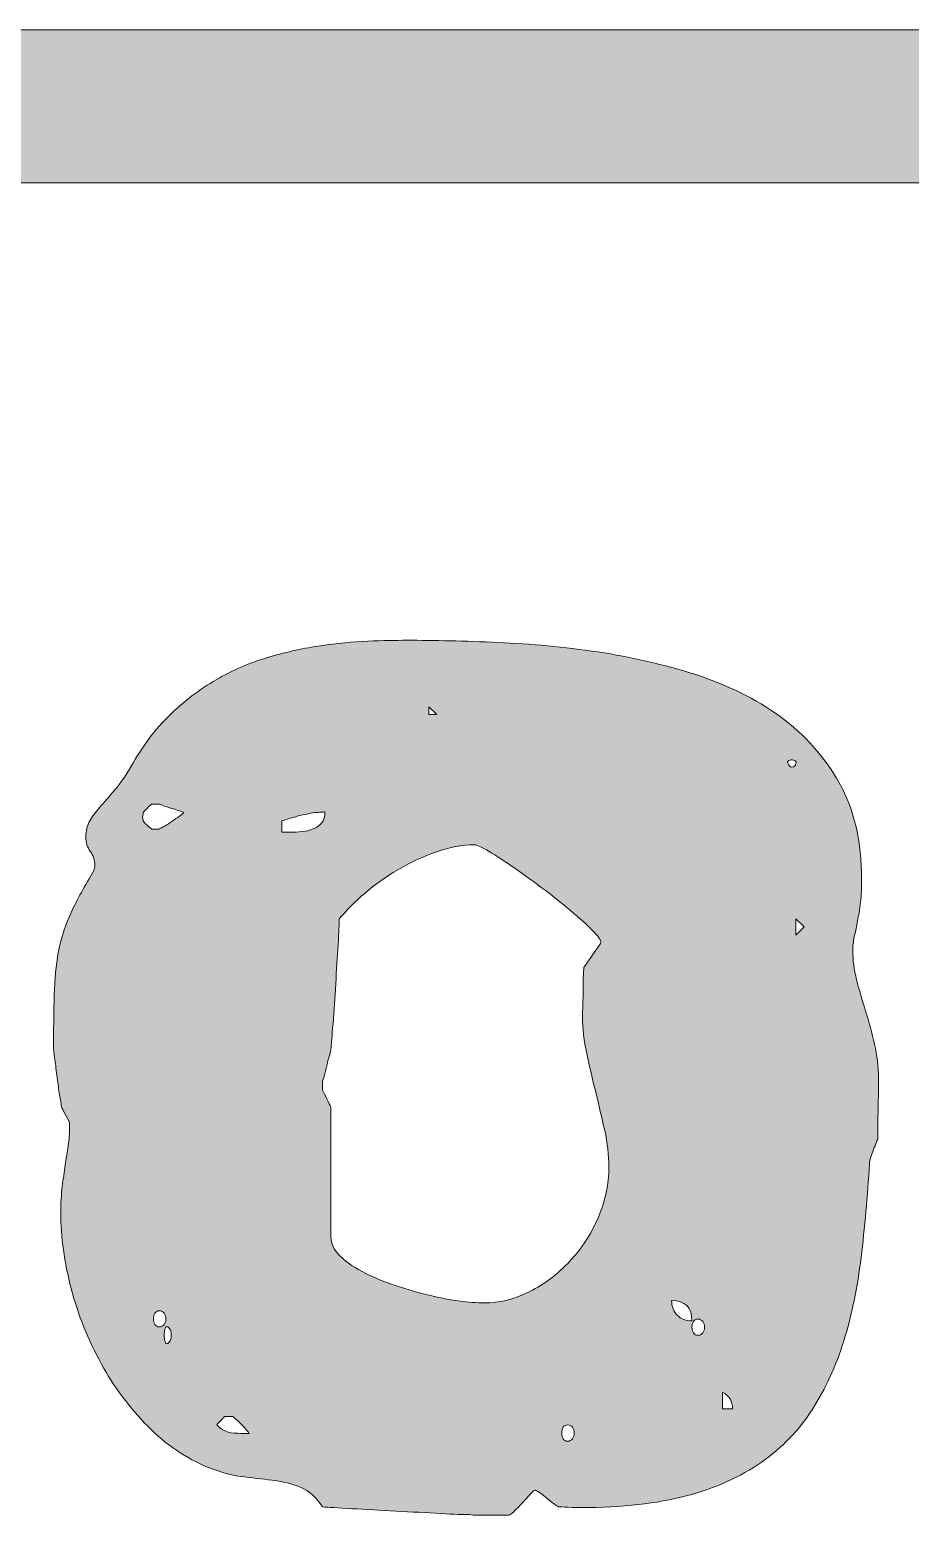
# Model space of a CAD drawing. Header units: inches. Extents: x 187 to 889, y -947 to -118.
# Drawn here: x 497.2 to 575.6, y -477.5 to -345.3 of the extents above; entities that cross this region are included whole.
import ezdxf

# ---------------------------------------------------------------- set-up
doc = ezdxf.new("R2010")
doc.units = ezdxf.units.IN
doc.header["$MEASUREMENT"] = 0
doc.layers.add('Layer 1', color=7, linetype='Continuous')

# ---------------------------------------------------------------- blocks, each defined once
blk = doc.blocks.new('block 32')
at = {"layer": 'Layer 1', "true_color": 0x040404}
h = blk.add_hatch(color=18, dxfattribs=at)
h.dxf.hatch_style = 2
edge = h.paths.add_edge_path()
edge.add_spline(control_points=[(849.47, -358.96), (849.47, -358.96), (230.5, -358.96), (230.5, -358.96), (226.74, -358.96), (223.69, -355.91), (223.69, -352.15), (223.69, -348.39), (226.74, -345.34), (230.5, -345.34), (230.5, -345.34), (849.47, -345.34), (849.47, -345.34), (853.23, -345.34), (856.28, -348.39), (856.28, -352.15), (856.28, -355.91), (853.23, -358.96), (849.47, -358.96)], knot_values=[0, 0, 0, 0, 1, 1, 1, 2, 2, 2, 3, 3, 3, 4, 4, 4, 5, 5, 5, 6, 6, 6, 6], degree=3, periodic=1)
at = {"layer": 'Layer 1', "lineweight": 0}
blk.add_open_spline([(849.47, -358.96), (849.47, -358.96), (230.5, -358.96), (230.5, -358.96), (226.74, -358.96), (223.69, -355.91), (223.69, -352.15), (223.69, -348.39), (226.74, -345.34), (230.5, -345.34), (230.5, -345.34), (849.47, -345.34), (849.47, -345.34), (853.23, -345.34), (856.28, -348.39), (856.28, -352.15), (856.28, -355.91), (853.23, -358.96), (849.47, -358.96)], degree=3, knots=[0, 0, 0, 0, 1, 1, 1, 2, 2, 2, 3, 3, 3, 4, 4, 4, 5, 5, 5, 6, 6, 6, 6], dxfattribs=at)
blk = doc.blocks.new('block 36')
at = {"layer": 'Layer 1', "true_color": 0x040404}
h = blk.add_hatch(color=18, dxfattribs=at)
h.dxf.hatch_style = 2
edge = h.paths.add_edge_path()
edge.add_spline(control_points=[(500.04, -441.19), (500.04, -441.12), (500.01, -440.87), (499.93, -440.44), (499.86, -440.02), (499.79, -439.53), (499.72, -438.98), (499.65, -438.43), (499.58, -437.89), (499.51, -437.35), (499.44, -436.82), (499.38, -436.4), (499.35, -436.08), (499.35, -436.08), (499.35, -435.76), (499.35, -435.76), (499.35, -433.74), (499.37, -432.05), (499.43, -430.7), (499.48, -429.35), (499.62, -428.14), (499.85, -427.06), (500.09, -425.97), (500.45, -424.9), (500.94, -423.84), (501.44, -422.77), (502.12, -421.53), (502.97, -420.11), (502.97, -420.08), (502.97, -420.02), (502.99, -419.95), (503.01, -419.88), (503.02, -419.81), (503.02, -419.74), (503.02, -419.24), (502.89, -418.82), (502.62, -418.46), (502.35, -418.11), (502.22, -417.68), (502.22, -417.18), (502.22, -416.62), (502.34, -416.14), (502.57, -415.75), (502.8, -415.36), (503.1, -414.95), (503.47, -414.52), (503.85, -414.1), (504.29, -413.58), (504.8, -412.98), (505.32, -412.38), (505.86, -411.58), (506.43, -410.58), (507.45, -408.81), (508.63, -407.31), (509.94, -406.09), (511.25, -404.86), (512.63, -403.84), (514.09, -403.03), (515.54, -402.21), (517.05, -401.58), (518.61, -401.14), (520.17, -400.69), (521.68, -400.36), (523.14, -400.15), (524.59, -399.94), (525.98, -399.81), (527.32, -399.75), (528.65, -399.7), (529.81, -399.67), (530.8, -399.67), (533.25, -399.67), (535.94, -399.74), (538.89, -399.86), (541.84, -399.98), (544.81, -400.27), (547.81, -400.71), (550.8, -401.16), (553.71, -401.83), (556.53, -402.73), (559.36, -403.64), (561.86, -404.88), (564.04, -406.46), (566.22, -408.04), (567.98, -410.01), (569.31, -412.37), (570.64, -414.73), (571.3, -417.59), (571.3, -420.96), (571.3, -421.85), (571.26, -422.6), (571.17, -423.22), (571.08, -423.85), (570.99, -424.38), (570.9, -424.82), (570.82, -425.27), (570.73, -425.68), (570.64, -426.07), (570.55, -426.46), (570.51, -426.89), (570.51, -427.35), (570.51, -428.13), (570.62, -428.97), (570.85, -429.88), (571.08, -430.78), (571.35, -431.71), (571.65, -432.67), (571.95, -433.63), (572.22, -434.61), (572.45, -435.6), (572.68, -436.59), (572.79, -437.6), (572.79, -438.63), (572.79, -438.84), (572.79, -439.21), (572.79, -439.72), (572.79, -440.24), (572.78, -440.78), (572.77, -441.35), (572.75, -441.91), (572.74, -442.46), (572.74, -442.97), (572.74, -443.48), (572.74, -443.85), (572.74, -444.06), (572.7, -444.13), (572.64, -444.27), (572.55, -444.49), (572.47, -444.7), (572.38, -444.92), (572.29, -445.15), (572.2, -445.38), (572.13, -445.6), (572.08, -445.79), (572.02, -445.99), (572, -446.14), (572, -446.24), (571.82, -449.15), (571.57, -451.94), (571.25, -454.6), (570.93, -457.26), (570.42, -459.73), (569.71, -462), (569, -464.27), (568.06, -466.32), (566.89, -468.14), (565.72, -469.97), (564.21, -471.53), (562.36, -472.83), (560.52, -474.12), (558.29, -475.12), (555.68, -475.81), (553.08, -476.5), (549.96, -476.85), (546.34, -476.85), (546.06, -476.85), (545.67, -476.84), (545.17, -476.82), (544.67, -476.8), (544.41, -476.79), (544.37, -476.79), (544.3, -476.79), (544.16, -476.71), (543.95, -476.55), (543.73, -476.39), (543.51, -476.21), (543.28, -476.02), (543.05, -475.83), (542.83, -475.66), (542.62, -475.51), (542.4, -475.37), (542.26, -475.3), (542.19, -475.3), (542.12, -475.3), (541.99, -475.42), (541.79, -475.65), (541.6, -475.88), (541.37, -476.13), (541.13, -476.39), (540.88, -476.66), (540.65, -476.9), (540.43, -477.11), (540.22, -477.32), (540.08, -477.45), (540.01, -477.48), (540.01, -477.52), (539.81, -477.54), (539.42, -477.54), (539.03, -477.54), (538.73, -477.54), (538.52, -477.54), (538.31, -477.54), (537.92, -477.54), (537.37, -477.54), (536.82, -477.54), (536.5, -477.52), (536.39, -477.48), (535.89, -477.48), (535.02, -477.45), (533.78, -477.38), (532.54, -477.31), (531.23, -477.24), (529.84, -477.16), (528.46, -477.09), (527.15, -477.02), (525.9, -476.95), (524.66, -476.88), (523.79, -476.83), (523.3, -476.79), (522.73, -475.94), (522.09, -475.36), (521.38, -475.06), (520.67, -474.76), (519.91, -474.56), (519.09, -474.45), (518.28, -474.34), (517.37, -474.24), (516.38, -474.13), (515.38, -474.02), (514.3, -473.74), (513.13, -473.28), (511.14, -472.46), (509.34, -471.24), (507.73, -469.61), (506.11, -467.98), (504.73, -466.11), (503.58, -464.02), (502.43, -461.93), (501.54, -459.71), (500.92, -457.37), (500.3, -455.02), (499.99, -452.77), (499.99, -450.61), (499.99, -449.76), (500.03, -448.98), (500.12, -448.29), (500.21, -447.6), (500.3, -446.96), (500.39, -446.38), (500.47, -445.79), (500.56, -445.22), (500.65, -444.67), (500.74, -444.12), (500.78, -443.56), (500.78, -443), (500.78, -443), (500.78, -442.62), (500.78, -442.62), (500.75, -442.55), (500.63, -442.31), (500.41, -441.9), (500.2, -441.5), (500.08, -441.26), (500.04, -441.19)], knot_values=[0, 0, 0, 0, 1, 1, 1, 2, 2, 2, 3, 3, 3, 4, 4, 4, 5, 5, 5, 6, 6, 6, 7, 7, 7, 8, 8, 8, 9, 9, 9, 10, 10, 10, 11, 11, 11, 12, 12, 12, 13, 13, 13, 14, 14, 14, 15, 15, 15, 16, 16, 16, 17, 17, 17, 18, 18, 18, 19, 19, 19, 20, 20, 20, 21, 21, 21, 22, 22, 22, 23, 23, 23, 24, 24, 24, 25, 25, 25, 26, 26, 26, 27, 27, 27, 28, 28, 28, 29, 29, 29, 30, 30, 30, 31, 31, 31, 32, 32, 32, 33, 33, 33, 34, 34, 34, 35, 35, 35, 36, 36, 36, 37, 37, 37, 38, 38, 38, 39, 39, 39, 40, 40, 40, 41, 41, 41, 42, 42, 42, 43, 43, 43, 44, 44, 44, 45, 45, 45, 46, 46, 46, 47, 47, 47, 48, 48, 48, 49, 49, 49, 50, 50, 50, 51, 51, 51, 52, 52, 52, 53, 53, 53, 54, 54, 54, 55, 55, 55, 56, 56, 56, 57, 57, 57, 58, 58, 58, 59, 59, 59, 60, 60, 60, 61, 61, 61, 62, 62, 62, 63, 63, 63, 64, 64, 64, 65, 65, 65, 66, 66, 66, 67, 67, 67, 68, 68, 68, 69, 69, 69, 70, 70, 70, 71, 71, 71, 72, 72, 72, 73, 73, 73, 74, 74, 74, 75, 75, 75, 76, 76, 76, 77, 77, 77, 78, 78, 78, 79, 79, 79, 80, 80, 80, 81, 81, 81, 82, 82, 82, 83, 83, 83, 84, 84, 84, 84], degree=3, periodic=1)
edge = h.paths.add_edge_path()
edge.add_spline(control_points=[(507.33, -415), (507.33, -415), (507.33, -415.16), (507.33, -415.16), (507.29, -415.2), (507.28, -415.27), (507.28, -415.37), (507.28, -415.45), (507.29, -415.52), (507.3, -415.59), (507.32, -415.66), (507.33, -415.71), (507.33, -415.75), (507.37, -415.82), (507.48, -415.94), (507.68, -416.12), (507.87, -416.3), (508, -416.4), (508.08, -416.44), (508.08, -416.47), (508.12, -416.49), (508.21, -416.49), (508.3, -416.49), (508.36, -416.49), (508.4, -416.49), (508.47, -416.49), (508.55, -416.49), (508.64, -416.49), (508.72, -416.49), (508.77, -416.47), (508.77, -416.44), (508.87, -416.4), (509.03, -416.32), (509.25, -416.2), (509.46, -416.07), (509.68, -415.93), (509.91, -415.77), (510.14, -415.61), (510.36, -415.46), (510.55, -415.32), (510.74, -415.18), (510.88, -415.07), (510.95, -415), (510.88, -414.97), (510.74, -414.91), (510.52, -414.84), (510.31, -414.77), (510.09, -414.7), (509.86, -414.63), (509.63, -414.56), (509.41, -414.49), (509.22, -414.42), (509.02, -414.34), (508.87, -414.29), (508.77, -414.26), (508.77, -414.26), (508.4, -414.26), (508.4, -414.26), (508.4, -414.26), (508.08, -414.26), (508.08, -414.26), (508, -414.33), (507.87, -414.45), (507.68, -414.63), (507.48, -414.81), (507.37, -414.93), (507.33, -415)], knot_values=[0, 0, 0, 0, 1, 1, 1, 2, 2, 2, 3, 3, 3, 4, 4, 4, 5, 5, 5, 6, 6, 6, 7, 7, 7, 8, 8, 8, 9, 9, 9, 10, 10, 10, 11, 11, 11, 12, 12, 12, 13, 13, 13, 14, 14, 14, 15, 15, 15, 16, 16, 16, 17, 17, 17, 18, 18, 18, 19, 19, 19, 20, 20, 20, 21, 21, 21, 22, 22, 22, 22], degree=3, periodic=1)
edge = h.paths.add_edge_path()
edge.add_spline(control_points=[(508.77, -459.34), (508.59, -459.34), (508.46, -459.41), (508.37, -459.55), (508.28, -459.69), (508.24, -459.86), (508.24, -460.05), (508.24, -460.25), (508.28, -460.42), (508.37, -460.56), (508.46, -460.7), (508.59, -460.77), (508.77, -460.77), (508.94, -460.77), (509.09, -460.7), (509.19, -460.56), (509.3, -460.42), (509.35, -460.25), (509.35, -460.05), (509.35, -459.86), (509.3, -459.69), (509.19, -459.55), (509.09, -459.41), (508.94, -459.34), (508.77, -459.34)], knot_values=[0, 0, 0, 0, 1, 1, 1, 2, 2, 2, 3, 3, 3, 4, 4, 4, 5, 5, 5, 6, 6, 6, 7, 7, 7, 8, 8, 8, 8], degree=3, periodic=1)
edge = h.paths.add_edge_path()
edge.add_spline(control_points=[(509.51, -460.77), (509.41, -460.7), (509.33, -460.76), (509.27, -460.93), (509.22, -461.11), (509.19, -461.3), (509.19, -461.52), (509.19, -461.73), (509.22, -461.92), (509.27, -462.08), (509.33, -462.24), (509.41, -462.3), (509.51, -462.26), (509.73, -462.12), (509.83, -461.86), (509.83, -461.49), (509.83, -461.12), (509.73, -460.88), (509.51, -460.77)], knot_values=[0, 0, 0, 0, 1, 1, 1, 2, 2, 2, 3, 3, 3, 4, 4, 4, 5, 5, 5, 6, 6, 6, 6], degree=3, periodic=1)
edge = h.paths.add_edge_path()
edge.add_spline(control_points=[(513.88, -469.5), (514.27, -469.86), (514.61, -470.07), (514.92, -470.14), (515.22, -470.21), (515.6, -470.25), (516.06, -470.25), (516.06, -470.25), (516.75, -470.25), (516.75, -470.25), (516.68, -470.11), (516.46, -469.85), (516.09, -469.47), (515.71, -469.1), (515.46, -468.86), (515.31, -468.76), (515.31, -468.76), (515, -468.76), (515, -468.76), (515, -468.76), (514.57, -468.76), (514.57, -468.76), (514.5, -468.83), (514.37, -468.95), (514.2, -469.13), (514.02, -469.31), (513.91, -469.43), (513.88, -469.5)], knot_values=[0, 0, 0, 0, 1, 1, 1, 2, 2, 2, 3, 3, 3, 4, 4, 4, 5, 5, 5, 6, 6, 6, 7, 7, 7, 8, 8, 8, 9, 9, 9, 9], degree=3, periodic=1)
edge = h.paths.add_edge_path()
edge.add_spline(control_points=[(519.68, -416.76), (519.68, -416.76), (520.42, -416.76), (520.42, -416.76), (520.78, -416.76), (521.13, -416.74), (521.49, -416.7), (521.84, -416.67), (522.17, -416.59), (522.47, -416.46), (522.77, -416.34), (523.02, -416.16), (523.22, -415.93), (523.41, -415.7), (523.51, -415.37), (523.51, -414.95), (523.44, -414.95), (523.29, -414.96), (523.06, -414.97), (522.83, -414.99), (522.68, -415), (522.61, -415), (522.39, -415.04), (522.12, -415.09), (521.78, -415.16), (521.44, -415.23), (521.12, -415.31), (520.8, -415.4), (520.48, -415.49), (520.1, -415.61), (519.68, -415.75), (519.68, -415.75), (519.68, -416.76), (519.68, -416.76)], knot_values=[0, 0, 0, 0, 1, 1, 1, 2, 2, 2, 3, 3, 3, 4, 4, 4, 5, 5, 5, 6, 6, 6, 7, 7, 7, 8, 8, 8, 9, 9, 9, 10, 10, 10, 11, 11, 11, 11], degree=3, periodic=1)
edge = h.paths.add_edge_path()
edge.add_spline(control_points=[(523.3, -439.38), (523.3, -439.38), (523.3, -439.7), (523.3, -439.7), (523.37, -439.84), (523.49, -440.1), (523.67, -440.47), (523.85, -440.84), (523.97, -441.08), (524.04, -441.19), (524.04, -441.19), (524.04, -452.79), (524.04, -452.79), (524.04, -453.36), (524.3, -453.9), (524.81, -454.41), (525.33, -454.93), (525.98, -455.4), (526.78, -455.82), (527.58, -456.25), (528.49, -456.64), (529.5, -456.99), (530.51, -457.35), (531.52, -457.65), (532.53, -457.9), (533.54, -458.15), (534.5, -458.33), (535.41, -458.46), (536.31, -458.58), (537.06, -458.64), (537.67, -458.64), (539.05, -458.64), (540.41, -458.31), (541.74, -457.63), (543.07, -456.96), (544.26, -456.06), (545.3, -454.94), (546.35, -453.83), (547.19, -452.53), (547.83, -451.06), (548.47, -449.59), (548.79, -448.07), (548.79, -446.51), (548.79, -445.48), (548.67, -444.41), (548.42, -443.29), (548.17, -442.17), (547.9, -441.04), (547.62, -439.88), (547.33, -438.73), (547.07, -437.59), (546.82, -436.45), (546.57, -435.31), (546.45, -434.23), (546.45, -433.2), (546.45, -432.92), (546.46, -432.54), (546.48, -432.06), (546.49, -431.58), (546.5, -431.1), (546.5, -430.62), (546.5, -430.14), (546.51, -429.73), (546.53, -429.37), (546.55, -429.02), (546.56, -428.82), (546.56, -428.79), (546.56, -428.79), (548.05, -426.66), (548.05, -426.66), (548.15, -426.48), (547.97, -426.15), (547.51, -425.67), (547.05, -425.19), (546.44, -424.63), (545.68, -423.97), (544.91, -423.31), (544.06, -422.63), (543.12, -421.92), (542.18, -421.21), (541.28, -420.55), (540.41, -419.95), (539.54, -419.35), (538.78, -418.85), (538.12, -418.46), (537.46, -418.07), (537.03, -417.87), (536.82, -417.87), (535.75, -417.87), (534.63, -418.08), (533.46, -418.49), (532.29, -418.9), (531.15, -419.42), (530.06, -420.06), (528.96, -420.7), (527.95, -421.41), (527.05, -422.19), (526.14, -422.97), (525.39, -423.73), (524.79, -424.47), (524.79, -424.9), (524.75, -425.66), (524.68, -426.76), (524.61, -427.86), (524.54, -429.02), (524.47, -430.25), (524.4, -431.47), (524.32, -432.64), (524.23, -433.76), (524.14, -434.88), (524.08, -435.65), (524.04, -436.08), (524.04, -436.15), (524, -436.33), (523.91, -436.61), (523.82, -436.89), (523.74, -437.2), (523.67, -437.54), (523.6, -437.88), (523.52, -438.19), (523.43, -438.47), (523.34, -438.76), (523.3, -438.93), (523.3, -439), (523.3, -439), (523.3, -439.38), (523.3, -439.38)], knot_values=[0, 0, 0, 0, 1, 1, 1, 2, 2, 2, 3, 3, 3, 4, 4, 4, 5, 5, 5, 6, 6, 6, 7, 7, 7, 8, 8, 8, 9, 9, 9, 10, 10, 10, 11, 11, 11, 12, 12, 12, 13, 13, 13, 14, 14, 14, 15, 15, 15, 16, 16, 16, 17, 17, 17, 18, 18, 18, 19, 19, 19, 20, 20, 20, 21, 21, 21, 22, 22, 22, 23, 23, 23, 24, 24, 24, 25, 25, 25, 26, 26, 26, 27, 27, 27, 28, 28, 28, 29, 29, 29, 30, 30, 30, 31, 31, 31, 32, 32, 32, 33, 33, 33, 34, 34, 34, 35, 35, 35, 36, 36, 36, 37, 37, 37, 38, 38, 38, 39, 39, 39, 40, 40, 40, 41, 41, 41, 42, 42, 42, 42], degree=3, periodic=1)
h.paths.add_polyline_path([(532.77, -406.27), (533.46, -406.27), (532.77, -405.58)])
edge = h.paths.add_edge_path()
edge.add_spline(control_points=[(545.12, -469.5), (544.94, -469.5), (544.81, -469.57), (544.72, -469.71), (544.63, -469.86), (544.59, -470.03), (544.59, -470.22), (544.59, -470.42), (544.63, -470.58), (544.72, -470.72), (544.81, -470.87), (544.94, -470.94), (545.12, -470.94), (545.3, -470.94), (545.44, -470.87), (545.54, -470.72), (545.65, -470.58), (545.7, -470.42), (545.7, -470.22), (545.7, -470.03), (545.65, -469.86), (545.54, -469.71), (545.44, -469.57), (545.3, -469.5), (545.12, -469.5)], knot_values=[0, 0, 0, 0, 1, 1, 1, 2, 2, 2, 3, 3, 3, 4, 4, 4, 5, 5, 5, 6, 6, 6, 7, 7, 7, 8, 8, 8, 8], degree=3, periodic=1)
edge = h.paths.add_edge_path()
edge.add_spline(control_points=[(556.19, -460.24), (556.19, -459.03), (555.58, -458.43), (554.38, -458.43), (554.38, -458.96), (554.55, -459.4), (554.88, -459.73), (555.22, -460.07), (555.66, -460.24), (556.19, -460.24)], knot_values=[0, 0, 0, 0, 1, 1, 1, 2, 2, 2, 3, 3, 3, 3], degree=3, periodic=1)
edge = h.paths.add_edge_path()
edge.add_spline(control_points=[(556.72, -460.08), (556.54, -460.08), (556.41, -460.15), (556.32, -460.29), (556.23, -460.44), (556.19, -460.6), (556.19, -460.8), (556.19, -460.99), (556.23, -461.16), (556.32, -461.3), (556.41, -461.45), (556.54, -461.52), (556.72, -461.52), (556.9, -461.52), (557.04, -461.45), (557.15, -461.3), (557.25, -461.16), (557.31, -460.99), (557.31, -460.8), (557.31, -460.6), (557.25, -460.44), (557.15, -460.29), (557.04, -460.15), (556.9, -460.08), (556.72, -460.08)], knot_values=[0, 0, 0, 0, 1, 1, 1, 2, 2, 2, 3, 3, 3, 4, 4, 4, 5, 5, 5, 6, 6, 6, 7, 7, 7, 8, 8, 8, 8], degree=3, periodic=1)
edge = h.paths.add_edge_path()
edge.add_spline(control_points=[(559.81, -468.06), (559.81, -467.39), (559.51, -466.89), (558.9, -466.57), (558.9, -466.57), (558.9, -468.06), (558.9, -468.06), (558.9, -468.06), (559.81, -468.06), (559.81, -468.06)], knot_values=[0, 0, 0, 0, 1, 1, 1, 2, 2, 2, 3, 3, 3, 3], degree=3, periodic=1)
edge = h.paths.add_edge_path()
edge.add_spline(control_points=[(565.45, -410.64), (565.48, -410.53), (565.46, -410.45), (565.37, -410.4), (565.28, -410.34), (565.18, -410.32), (565.08, -410.32), (564.97, -410.32), (564.87, -410.34), (564.78, -410.4), (564.69, -410.45), (564.69, -410.53), (564.76, -410.64), (564.83, -410.85), (564.93, -410.96), (565.08, -410.96), (565.29, -410.96), (565.41, -410.85), (565.45, -410.64)], knot_values=[0, 0, 0, 0, 1, 1, 1, 2, 2, 2, 3, 3, 3, 4, 4, 4, 5, 5, 5, 6, 6, 6, 6], degree=3, periodic=1)
h.paths.add_polyline_path([(565.45, -424.47), (565.45, -425.91), (566.19, -425.17)])
at = {"layer": 'Layer 1', "lineweight": 0}
for points in [[(532.77, -406.27), (533.46, -406.27), (532.77, -405.58), (532.77, -406.27)], [(565.45, -424.47), (565.45, -425.91), (566.19, -425.17), (565.45, -424.47)]]:
    blk.add_lwpolyline(points, dxfattribs=at)
for points, knots in [([(500.04, -441.19), (500.04, -441.12), (500.01, -440.87), (499.93, -440.44), (499.86, -440.02), (499.79, -439.53), (499.72, -438.98), (499.65, -438.43), (499.58, -437.89), (499.51, -437.35), (499.44, -436.82), (499.38, -436.4), (499.35, -436.08), (499.35, -436.08), (499.35, -435.76), (499.35, -435.76), (499.35, -433.74), (499.37, -432.05), (499.43, -430.7), (499.48, -429.35), (499.62, -428.14), (499.85, -427.06), (500.09, -425.97), (500.45, -424.9), (500.94, -423.84), (501.44, -422.77), (502.12, -421.53), (502.97, -420.11), (502.97, -420.08), (502.97, -420.02), (502.99, -419.95), (503.01, -419.88), (503.02, -419.81), (503.02, -419.74), (503.02, -419.24), (502.89, -418.82), (502.62, -418.46), (502.35, -418.11), (502.22, -417.68), (502.22, -417.18), (502.22, -416.62), (502.34, -416.14), (502.57, -415.75), (502.8, -415.36), (503.1, -414.95), (503.47, -414.52), (503.85, -414.1), (504.29, -413.58), (504.8, -412.98), (505.32, -412.38), (505.86, -411.58), (506.43, -410.58), (507.45, -408.81), (508.63, -407.31), (509.94, -406.09), (511.25, -404.86), (512.63, -403.84), (514.09, -403.03), (515.54, -402.21), (517.05, -401.58), (518.61, -401.14), (520.17, -400.69), (521.68, -400.36), (523.14, -400.15), (524.59, -399.94), (525.98, -399.81), (527.32, -399.75), (528.65, -399.7), (529.81, -399.67), (530.8, -399.67), (533.25, -399.67), (535.94, -399.74), (538.89, -399.86), (541.84, -399.98), (544.81, -400.27), (547.81, -400.71), (550.8, -401.16), (553.71, -401.83), (556.53, -402.73), (559.36, -403.64), (561.86, -404.88), (564.04, -406.46), (566.22, -408.04), (567.98, -410.01), (569.31, -412.37), (570.64, -414.73), (571.3, -417.59), (571.3, -420.96), (571.3, -421.85), (571.26, -422.6), (571.17, -423.22), (571.08, -423.85), (570.99, -424.38), (570.9, -424.82), (570.82, -425.27), (570.73, -425.68), (570.64, -426.07), (570.55, -426.46), (570.51, -426.89), (570.51, -427.35), (570.51, -428.13), (570.62, -428.97), (570.85, -429.88), (571.08, -430.78), (571.35, -431.71), (571.65, -432.67), (571.95, -433.63), (572.22, -434.61), (572.45, -435.6), (572.68, -436.59), (572.79, -437.6), (572.79, -438.63), (572.79, -438.84), (572.79, -439.21), (572.79, -439.72), (572.79, -440.24), (572.78, -440.78), (572.77, -441.35), (572.75, -441.91), (572.74, -442.46), (572.74, -442.97), (572.74, -443.48), (572.74, -443.85), (572.74, -444.06), (572.7, -444.13), (572.64, -444.27), (572.55, -444.49), (572.47, -444.7), (572.38, -444.92), (572.29, -445.15), (572.2, -445.38), (572.13, -445.6), (572.08, -445.79), (572.02, -445.99), (572, -446.14), (572, -446.24), (571.82, -449.15), (571.57, -451.94), (571.25, -454.6), (570.93, -457.26), (570.42, -459.73), (569.71, -462), (569, -464.27), (568.06, -466.32), (566.89, -468.14), (565.72, -469.97), (564.21, -471.53), (562.36, -472.83), (560.52, -474.12), (558.29, -475.12), (555.68, -475.81), (553.08, -476.5), (549.96, -476.85), (546.34, -476.85), (546.06, -476.85), (545.67, -476.84), (545.17, -476.82), (544.67, -476.8), (544.41, -476.79), (544.37, -476.79), (544.3, -476.79), (544.16, -476.71), (543.95, -476.55), (543.73, -476.39), (543.51, -476.21), (543.28, -476.02), (543.05, -475.83), (542.83, -475.66), (542.62, -475.51), (542.4, -475.37), (542.26, -475.3), (542.19, -475.3), (542.12, -475.3), (541.99, -475.42), (541.79, -475.65), (541.6, -475.88), (541.37, -476.13), (541.13, -476.39), (540.88, -476.66), (540.65, -476.9), (540.43, -477.11), (540.22, -477.32), (540.08, -477.45), (540.01, -477.48), (540.01, -477.52), (539.81, -477.54), (539.42, -477.54), (539.03, -477.54), (538.73, -477.54), (538.52, -477.54), (538.31, -477.54), (537.92, -477.54), (537.37, -477.54), (536.82, -477.54), (536.5, -477.52), (536.39, -477.48), (535.89, -477.48), (535.02, -477.45), (533.78, -477.38), (532.54, -477.31), (531.23, -477.24), (529.84, -477.16), (528.46, -477.09), (527.15, -477.02), (525.9, -476.95), (524.66, -476.88), (523.79, -476.83), (523.3, -476.79), (522.73, -475.94), (522.09, -475.36), (521.38, -475.06), (520.67, -474.76), (519.91, -474.56), (519.09, -474.45), (518.28, -474.34), (517.37, -474.24), (516.38, -474.13), (515.38, -474.02), (514.3, -473.74), (513.13, -473.28), (511.14, -472.46), (509.34, -471.24), (507.73, -469.61), (506.11, -467.98), (504.73, -466.11), (503.58, -464.02), (502.43, -461.93), (501.54, -459.71), (500.92, -457.37), (500.3, -455.02), (499.99, -452.77), (499.99, -450.61), (499.99, -449.76), (500.03, -448.98), (500.12, -448.29), (500.21, -447.6), (500.3, -446.96), (500.39, -446.38), (500.47, -445.79), (500.56, -445.22), (500.65, -444.67), (500.74, -444.12), (500.78, -443.56), (500.78, -443), (500.78, -443), (500.78, -442.62), (500.78, -442.62), (500.75, -442.55), (500.63, -442.31), (500.41, -441.9), (500.2, -441.5), (500.08, -441.26), (500.04, -441.19)], [0, 0, 0, 0, 1, 1, 1, 2, 2, 2, 3, 3, 3, 4, 4, 4, 5, 5, 5, 6, 6, 6, 7, 7, 7, 8, 8, 8, 9, 9, 9, 10, 10, 10, 11, 11, 11, 12, 12, 12, 13, 13, 13, 14, 14, 14, 15, 15, 15, 16, 16, 16, 17, 17, 17, 18, 18, 18, 19, 19, 19, 20, 20, 20, 21, 21, 21, 22, 22, 22, 23, 23, 23, 24, 24, 24, 25, 25, 25, 26, 26, 26, 27, 27, 27, 28, 28, 28, 29, 29, 29, 30, 30, 30, 31, 31, 31, 32, 32, 32, 33, 33, 33, 34, 34, 34, 35, 35, 35, 36, 36, 36, 37, 37, 37, 38, 38, 38, 39, 39, 39, 40, 40, 40, 41, 41, 41, 42, 42, 42, 43, 43, 43, 44, 44, 44, 45, 45, 45, 46, 46, 46, 47, 47, 47, 48, 48, 48, 49, 49, 49, 50, 50, 50, 51, 51, 51, 52, 52, 52, 53, 53, 53, 54, 54, 54, 55, 55, 55, 56, 56, 56, 57, 57, 57, 58, 58, 58, 59, 59, 59, 60, 60, 60, 61, 61, 61, 62, 62, 62, 63, 63, 63, 64, 64, 64, 65, 65, 65, 66, 66, 66, 67, 67, 67, 68, 68, 68, 69, 69, 69, 70, 70, 70, 71, 71, 71, 72, 72, 72, 73, 73, 73, 74, 74, 74, 75, 75, 75, 76, 76, 76, 77, 77, 77, 78, 78, 78, 79, 79, 79, 80, 80, 80, 81, 81, 81, 82, 82, 82, 83, 83, 83, 84, 84, 84, 84]), ([(565.45, -410.64), (565.48, -410.53), (565.46, -410.45), (565.37, -410.4), (565.28, -410.34), (565.18, -410.32), (565.08, -410.32), (564.97, -410.32), (564.87, -410.34), (564.78, -410.4), (564.69, -410.45), (564.69, -410.53), (564.76, -410.64), (564.83, -410.85), (564.93, -410.96), (565.08, -410.96), (565.29, -410.96), (565.41, -410.85), (565.45, -410.64)], [0, 0, 0, 0, 1, 1, 1, 2, 2, 2, 3, 3, 3, 4, 4, 4, 5, 5, 5, 6, 6, 6, 6]), ([(507.33, -415), (507.33, -415), (507.33, -415.16), (507.33, -415.16), (507.29, -415.2), (507.28, -415.27), (507.28, -415.37), (507.28, -415.45), (507.29, -415.52), (507.3, -415.59), (507.32, -415.66), (507.33, -415.71), (507.33, -415.75), (507.37, -415.82), (507.48, -415.94), (507.68, -416.12), (507.87, -416.3), (508, -416.4), (508.08, -416.44), (508.08, -416.47), (508.12, -416.49), (508.21, -416.49), (508.3, -416.49), (508.36, -416.49), (508.4, -416.49), (508.47, -416.49), (508.55, -416.49), (508.64, -416.49), (508.72, -416.49), (508.77, -416.47), (508.77, -416.44), (508.87, -416.4), (509.03, -416.32), (509.25, -416.2), (509.46, -416.07), (509.68, -415.93), (509.91, -415.77), (510.14, -415.61), (510.36, -415.46), (510.55, -415.32), (510.74, -415.18), (510.88, -415.07), (510.95, -415), (510.88, -414.97), (510.74, -414.91), (510.52, -414.84), (510.31, -414.77), (510.09, -414.7), (509.86, -414.63), (509.63, -414.56), (509.41, -414.49), (509.22, -414.42), (509.02, -414.34), (508.87, -414.29), (508.77, -414.26), (508.77, -414.26), (508.4, -414.26), (508.4, -414.26), (508.4, -414.26), (508.08, -414.26), (508.08, -414.26), (508, -414.33), (507.87, -414.45), (507.68, -414.63), (507.48, -414.81), (507.37, -414.93), (507.33, -415)], [0, 0, 0, 0, 1, 1, 1, 2, 2, 2, 3, 3, 3, 4, 4, 4, 5, 5, 5, 6, 6, 6, 7, 7, 7, 8, 8, 8, 9, 9, 9, 10, 10, 10, 11, 11, 11, 12, 12, 12, 13, 13, 13, 14, 14, 14, 15, 15, 15, 16, 16, 16, 17, 17, 17, 18, 18, 18, 19, 19, 19, 20, 20, 20, 21, 21, 21, 22, 22, 22, 22]), ([(519.68, -416.76), (519.68, -416.76), (520.42, -416.76), (520.42, -416.76), (520.78, -416.76), (521.13, -416.74), (521.49, -416.7), (521.84, -416.67), (522.17, -416.59), (522.47, -416.46), (522.77, -416.34), (523.02, -416.16), (523.22, -415.93), (523.41, -415.7), (523.51, -415.37), (523.51, -414.95), (523.44, -414.95), (523.29, -414.96), (523.06, -414.97), (522.83, -414.99), (522.68, -415), (522.61, -415), (522.39, -415.04), (522.12, -415.09), (521.78, -415.16), (521.44, -415.23), (521.12, -415.31), (520.8, -415.4), (520.48, -415.49), (520.1, -415.61), (519.68, -415.75), (519.68, -415.75), (519.68, -416.76), (519.68, -416.76)], [0, 0, 0, 0, 1, 1, 1, 2, 2, 2, 3, 3, 3, 4, 4, 4, 5, 5, 5, 6, 6, 6, 7, 7, 7, 8, 8, 8, 9, 9, 9, 10, 10, 10, 11, 11, 11, 11]), ([(523.3, -439.38), (523.3, -439.38), (523.3, -439.7), (523.3, -439.7), (523.37, -439.84), (523.49, -440.1), (523.67, -440.47), (523.85, -440.84), (523.97, -441.08), (524.04, -441.19), (524.04, -441.19), (524.04, -452.79), (524.04, -452.79), (524.04, -453.36), (524.3, -453.9), (524.81, -454.41), (525.33, -454.93), (525.98, -455.4), (526.78, -455.82), (527.58, -456.25), (528.49, -456.64), (529.5, -456.99), (530.51, -457.35), (531.52, -457.65), (532.53, -457.9), (533.54, -458.15), (534.5, -458.33), (535.41, -458.46), (536.31, -458.58), (537.06, -458.64), (537.67, -458.64), (539.05, -458.64), (540.41, -458.31), (541.74, -457.63), (543.07, -456.96), (544.26, -456.06), (545.3, -454.94), (546.35, -453.83), (547.19, -452.53), (547.83, -451.06), (548.47, -449.59), (548.79, -448.07), (548.79, -446.51), (548.79, -445.48), (548.67, -444.41), (548.42, -443.29), (548.17, -442.17), (547.9, -441.04), (547.62, -439.88), (547.33, -438.73), (547.07, -437.59), (546.82, -436.45), (546.57, -435.31), (546.45, -434.23), (546.45, -433.2), (546.45, -432.92), (546.46, -432.54), (546.48, -432.06), (546.49, -431.58), (546.5, -431.1), (546.5, -430.62), (546.5, -430.14), (546.51, -429.73), (546.53, -429.37), (546.55, -429.02), (546.56, -428.82), (546.56, -428.79), (546.56, -428.79), (548.05, -426.66), (548.05, -426.66), (548.15, -426.48), (547.97, -426.15), (547.51, -425.67), (547.05, -425.19), (546.44, -424.63), (545.68, -423.97), (544.91, -423.31), (544.06, -422.63), (543.12, -421.92), (542.18, -421.21), (541.28, -420.55), (540.41, -419.95), (539.54, -419.35), (538.78, -418.85), (538.12, -418.46), (537.46, -418.07), (537.03, -417.87), (536.82, -417.87), (535.75, -417.87), (534.63, -418.08), (533.46, -418.49), (532.29, -418.9), (531.15, -419.42), (530.06, -420.06), (528.96, -420.7), (527.95, -421.41), (527.05, -422.19), (526.14, -422.97), (525.39, -423.73), (524.79, -424.47), (524.79, -424.9), (524.75, -425.66), (524.68, -426.76), (524.61, -427.86), (524.54, -429.02), (524.47, -430.25), (524.4, -431.47), (524.32, -432.64), (524.23, -433.76), (524.14, -434.88), (524.08, -435.65), (524.04, -436.08), (524.04, -436.15), (524, -436.33), (523.91, -436.61), (523.82, -436.89), (523.74, -437.2), (523.67, -437.54), (523.6, -437.88), (523.52, -438.19), (523.43, -438.47), (523.34, -438.76), (523.3, -438.93), (523.3, -439), (523.3, -439), (523.3, -439.38), (523.3, -439.38)], [0, 0, 0, 0, 1, 1, 1, 2, 2, 2, 3, 3, 3, 4, 4, 4, 5, 5, 5, 6, 6, 6, 7, 7, 7, 8, 8, 8, 9, 9, 9, 10, 10, 10, 11, 11, 11, 12, 12, 12, 13, 13, 13, 14, 14, 14, 15, 15, 15, 16, 16, 16, 17, 17, 17, 18, 18, 18, 19, 19, 19, 20, 20, 20, 21, 21, 21, 22, 22, 22, 23, 23, 23, 24, 24, 24, 25, 25, 25, 26, 26, 26, 27, 27, 27, 28, 28, 28, 29, 29, 29, 30, 30, 30, 31, 31, 31, 32, 32, 32, 33, 33, 33, 34, 34, 34, 35, 35, 35, 36, 36, 36, 37, 37, 37, 38, 38, 38, 39, 39, 39, 40, 40, 40, 41, 41, 41, 42, 42, 42, 42]), ([(556.19, -460.24), (556.19, -459.03), (555.58, -458.43), (554.38, -458.43), (554.38, -458.96), (554.55, -459.4), (554.88, -459.73), (555.22, -460.07), (555.66, -460.24), (556.19, -460.24)], [0, 0, 0, 0, 1, 1, 1, 2, 2, 2, 3, 3, 3, 3]), ([(508.77, -459.34), (508.59, -459.34), (508.46, -459.41), (508.37, -459.55), (508.28, -459.69), (508.24, -459.86), (508.24, -460.05), (508.24, -460.25), (508.28, -460.42), (508.37, -460.56), (508.46, -460.7), (508.59, -460.77), (508.77, -460.77), (508.94, -460.77), (509.09, -460.7), (509.19, -460.56), (509.3, -460.42), (509.35, -460.25), (509.35, -460.05), (509.35, -459.86), (509.3, -459.69), (509.19, -459.55), (509.09, -459.41), (508.94, -459.34), (508.77, -459.34)], [0, 0, 0, 0, 1, 1, 1, 2, 2, 2, 3, 3, 3, 4, 4, 4, 5, 5, 5, 6, 6, 6, 7, 7, 7, 8, 8, 8, 8]), ([(509.51, -460.77), (509.41, -460.7), (509.33, -460.76), (509.27, -460.93), (509.22, -461.11), (509.19, -461.3), (509.19, -461.52), (509.19, -461.73), (509.22, -461.92), (509.27, -462.08), (509.33, -462.24), (509.41, -462.3), (509.51, -462.26), (509.73, -462.12), (509.83, -461.86), (509.83, -461.49), (509.83, -461.12), (509.73, -460.88), (509.51, -460.77)], [0, 0, 0, 0, 1, 1, 1, 2, 2, 2, 3, 3, 3, 4, 4, 4, 5, 5, 5, 6, 6, 6, 6]), ([(556.72, -460.08), (556.54, -460.08), (556.41, -460.15), (556.32, -460.29), (556.23, -460.44), (556.19, -460.6), (556.19, -460.8), (556.19, -460.99), (556.23, -461.16), (556.32, -461.3), (556.41, -461.45), (556.54, -461.52), (556.72, -461.52), (556.9, -461.52), (557.04, -461.45), (557.15, -461.3), (557.25, -461.16), (557.31, -460.99), (557.31, -460.8), (557.31, -460.6), (557.25, -460.44), (557.15, -460.29), (557.04, -460.15), (556.9, -460.08), (556.72, -460.08)], [0, 0, 0, 0, 1, 1, 1, 2, 2, 2, 3, 3, 3, 4, 4, 4, 5, 5, 5, 6, 6, 6, 7, 7, 7, 8, 8, 8, 8]), ([(559.81, -468.06), (559.81, -467.39), (559.51, -466.89), (558.9, -466.57), (558.9, -466.57), (558.9, -468.06), (558.9, -468.06), (558.9, -468.06), (559.81, -468.06), (559.81, -468.06)], [0, 0, 0, 0, 1, 1, 1, 2, 2, 2, 3, 3, 3, 3]), ([(513.88, -469.5), (514.27, -469.86), (514.61, -470.07), (514.92, -470.14), (515.22, -470.21), (515.6, -470.25), (516.06, -470.25), (516.06, -470.25), (516.75, -470.25), (516.75, -470.25), (516.68, -470.11), (516.46, -469.85), (516.09, -469.47), (515.71, -469.1), (515.46, -468.86), (515.31, -468.76), (515.31, -468.76), (515, -468.76), (515, -468.76), (515, -468.76), (514.57, -468.76), (514.57, -468.76), (514.5, -468.83), (514.37, -468.95), (514.2, -469.13), (514.02, -469.31), (513.91, -469.43), (513.88, -469.5)], [0, 0, 0, 0, 1, 1, 1, 2, 2, 2, 3, 3, 3, 4, 4, 4, 5, 5, 5, 6, 6, 6, 7, 7, 7, 8, 8, 8, 9, 9, 9, 9]), ([(545.12, -469.5), (544.94, -469.5), (544.81, -469.57), (544.72, -469.71), (544.63, -469.86), (544.59, -470.03), (544.59, -470.22), (544.59, -470.42), (544.63, -470.58), (544.72, -470.72), (544.81, -470.87), (544.94, -470.94), (545.12, -470.94), (545.3, -470.94), (545.44, -470.87), (545.54, -470.72), (545.65, -470.58), (545.7, -470.42), (545.7, -470.22), (545.7, -470.03), (545.65, -469.86), (545.54, -469.71), (545.44, -469.57), (545.3, -469.5), (545.12, -469.5)], [0, 0, 0, 0, 1, 1, 1, 2, 2, 2, 3, 3, 3, 4, 4, 4, 5, 5, 5, 6, 6, 6, 7, 7, 7, 8, 8, 8, 8])]:
    blk.add_open_spline(points, degree=3, knots=knots, dxfattribs=at)
blk = doc.blocks.new('block 2')
at = {"layer": 'Layer 1'}
for name in ['block 32', 'block 36']:
    blk.add_blockref(name, (0, 0), dxfattribs=at)

msp = doc.modelspace()

# ---------------------------------------------------------------- block references
at = {"layer": 'Layer 1'}
msp.add_blockref('block 2', (0, 0), dxfattribs=at)

doc.saveas('drawing.dxf')
